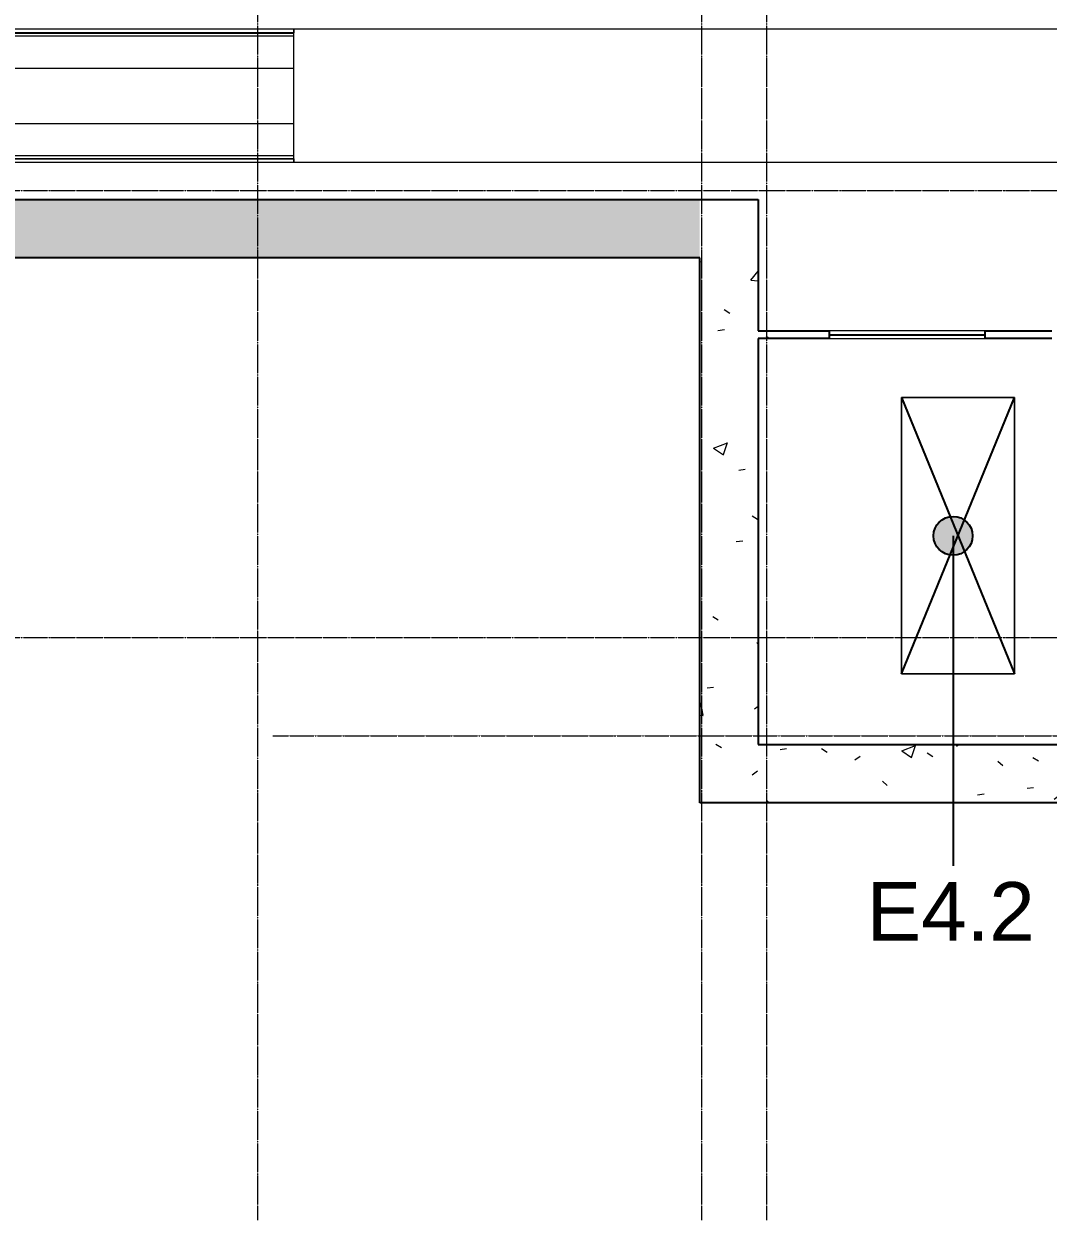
# Model space of a CAD drawing. Header units: millimetres. Extents: x -962357 to -591296, y -195428 to 59420.
# Drawn here: x -716479 to -690197, y -30741 to -37 of the extents above; entities that cross this region are included whole.
import ezdxf

# ---------------------------------------------------------------- set-up
doc = ezdxf.new("R2010")
doc.units = ezdxf.units.MM
doc.linetypes.add('DPA_Grid _ Level 100', pattern=[10, 5.5, -1.6, 1.3, -1.6])
for name, color, linetype, lineweight in [('A-DETL-THIN', 1, 'Continuous', 25), ('A-DOOR-E', 2, 'Continuous', 25), ('A-FLOR-E', 2, 'Continuous', 9), ('A-GENM', 1, 'Continuous', 9), ('A-ROOM-IDEN', 3, 'Continuous', 25), ('A-WALL', 5, 'Continuous', 9), ('A-WALL-PATT', 1, 'Continuous', 9), ('S-GRID', 251, 'Continuous', 9), ('WALL-E', 2, 'Continuous', 9)]:
    doc.layers.add(name, color=color, linetype=linetype, lineweight=lineweight)
doc.styles.add('Arial_1', font='arial.ttf', dxfattribs={"height": 1500})
pattern_1 = [(50, (2.4, 1), (3643.682, -318.781), [381, -4191]), (355, (2.4, 1), (-704.856, 3821.136), [304.8, -3352.8]), (100.451, (306, -25.6), (2938.852, 3502.332), [323.8, -3561.801]), (46.184, (2.4, 1017), (5421.581, -840.856), [571.5, -6286.5]), (96.636, (454, 947), (4748.05, 4948.55), [485.7, -5342.702]), (351.184, (2.4, 1017), (4748.1, 4948.506), [457.2, -5029.2]), (21, (510.4, 763), (3032.288, -2045.304), [381, -4191]), (326, (510.4, 763), (1236.042, 3683.762), [304.8, -3352.8]), (71.451, (763, 592.5), (4268.343, 1638.425), [323.8, -3561.801]), (37.5, (2.4, 1), (61.772, 1691.1008), [167.64, -3144.52, 167.64, -3235.96, -3365.5]), (37.5, (2.4, 1), (61.772, 1691.1008), [-6715.76, 167.64, -3197.86]), (7.5, (2.4, 1), (1336.3933, 2003.6115), [167.64, -1772.92, 167.64, -3068.32, -1282.7]), (7.5, (2.4, 1), (1336.3933, 2003.6115), [-5176.52, 167.64, -1115.06]), (327.5, (-1130.5, 1), (2711.8178, -114.5786), [167.64, -1102.36, 167.64, -3794.76, -5257.8]), (327.5, (-1130.5, 1), (2711.8178, -114.5786), [-5232.4, 167.64, -5090.16]), (317.5, (-1638.5, 1), (2962.5856, 508.5334), [167.64, -1483.36, 167.64, -2463.8, -3733.8]), (317.5, (-1638.5, 1), (2962.5856, 508.5334), [-4282.44, 167.64, -3566.16])]

# ---------------------------------------------------------------- blocks, each defined once
blk = doc.blocks.new('vent_grill - vent_grill H5000xW4000-8531832-4180-01 LOWER PLATFORM LEVEL - REFLECTED CEILING PLAN')
at = {"layer": 'A-DOOR-E'}
blk.add_line((-2000, 0), (2000, 0), dxfattribs=at)
blk = doc.blocks.new('Structure Guage3 - Structure Guage-9321268-4180-01 LOWER PLATFORM LEVEL - REFLECTED CEILING PLAN')
at = {"layer": 'A-GENM'}
for p, q in [((-717008, -265), (-717008, -163)), ((-717008, -163), (-708629, -163)), ((-708629, -265), (-717008, -265)), ((-717008, -265), (-717008, -271)), ((-717008, -271), (-717008, -346)), ((-717008, -271), (-708629, -271)), ((-708629, -163), (-708629, -265)), ((-708629, -271), (-708629, -265)), ((-708629, -346), (-708629, -271)), ((-717008, -346), (-717008, -1170)), ((-717008, -346), (-708629, -346)), ((-708629, -1170), (-708629, -346)), ((-717008, -1170), (-717008, -1881)), ((-717008, -1170), (-708629, -1170)), ((-708629, -1881), (-708629, -1170)), ((-717008, -1881), (-717008, -2592)), ((-708629, -2592), (-708629, -1881)), ((-717008, -2592), (-717008, -3416)), ((-717008, -2592), (-708629, -2592)), ((-708629, -3416), (-708629, -2592)), ((-717008, -3416), (-717008, -3491)), ((-717008, -3416), (-708629, -3416)), ((-717008, -3491), (-717008, -3497)), ((-717008, -3491), (-708629, -3491)), ((-717008, -3599), (-717008, -3497)), ((-717008, -3497), (-708629, -3497)), ((-708629, -3599), (-717008, -3599)), ((-708629, -3491), (-708629, -3416)), ((-708629, -3497), (-708629, -3491)), ((-708629, -3497), (-708629, -3599))]:
    blk.add_line(p, q, dxfattribs=at)
blk = doc.blocks.new('Stucture Guage3 - Stucture Guage-9321298-4180-01 LOWER PLATFORM LEVEL - REFLECTED CEILING PLAN')
at = {"layer": 'A-GENM'}
for p, q in [((-708629, -3599), (-708629, -163)), ((-708629, -163), (-653199, -163)), ((-653199, -3599), (-708629, -3599))]:
    blk.add_line(p, q, dxfattribs=at)
blk = doc.blocks.new('C-1-PP19-AR-4180-01-B_20250908-040939_EXDOWNLIGHT')
at = {"layer": 'A-DOOR-E'}
blk.add_blockref('vent_grill - vent_grill H5000xW4000-8531832-4180-01 LOWER PLATFORM LEVEL - REFLECTED CEILING PLAN', (50865, -11595), dxfattribs=at)
at = {"layer": 'A-GENM'}
for name in ['Structure Guage3 - Structure Guage-9321268-4180-01 LOWER PLATFORM LEVEL - REFLECTED CEILING PLAN', 'Stucture Guage3 - Stucture Guage-9321298-4180-01 LOWER PLATFORM LEVEL - REFLECTED CEILING PLAN']:
    blk.add_blockref(name, (743759, -3579), dxfattribs=at)

msp = doc.modelspace()

# ---------------------------------------------------------------- hatches: boundary and pattern name
at = {"layer": 'A-ROOM-IDEN'}
h = msp.add_hatch(color=256, dxfattribs=at)
edge = h.paths.add_edge_path()
edge.add_arc((-692635, -13176.9), 500, 0, 360)
at = {"layer": 'A-WALL-PATT'}
h = msp.add_hatch(dxfattribs=at)
h.set_pattern_fill('FP_1', color=256, style=0, pattern_type=2)
h.set_pattern_definition(pattern_1)
h.paths.add_polyline_path([(-699135, -6040), (-699135, -4540), (-882991.4, -4540), (-882912.6, -6040), (-708239.9, -6040)])
h = msp.add_hatch(dxfattribs=at)
h.set_pattern_fill('FP_1', color=256, style=0, pattern_type=2)
h.set_pattern_definition(pattern_1)
h.paths.add_polyline_path([(-699135, -20032), (-697635, -20032), (-697635, -4540), (-699135, -4540), (-699135, -13105)])
h = msp.add_hatch(dxfattribs=at)
h.set_pattern_fill('FP_1', color=256, style=0, pattern_type=2)
h.set_pattern_definition(pattern_1)
h.paths.add_polyline_path([(-695815, -8115.4), (-695815, -7915.4), (-697635, -7915.4), (-697635, -8115.4), (-696617.8, -8115.4)])
h.paths.add_polyline_path([(-691815, -8115.4), (-690105, -8115.4), (-690105, -7915.4), (-691815, -7915.4), (-691815, -8015.4)])
h = msp.add_hatch(dxfattribs=at)
h.set_pattern_fill('FP_1', color=256, style=0, pattern_type=2)
h.set_pattern_definition(pattern_1)
h.paths.add_polyline_path([(-697635, -20032), (-652319.8, -20032), (-652320, -18532), (-697635, -18532)])

# ---------------------------------------------------------------- linework, layer by layer
at = {"color": 250, "lineweight": 9}
for p, q in [((-693955, -16722), (-693955, -9622)), ((-693955, -9622), (-691055, -9622)), ((-691055, -9622), (-691055, -16722)), ((-691055, -16722), (-693955, -16722))]:
    msp.add_line(p, q, dxfattribs=at)
at = {"layer": 'A-DETL-THIN'}
for p, q in [((-693955, -16722), (-691055, -9622)), ((-693955, -9622), (-691055, -16722))]:
    msp.add_line(p, q, dxfattribs=at)
at = {"layer": 'A-FLOR-E'}
for p, q in [((-882991.1, -4540), (-697635.1, -4540)), ((-693955, -9622), (-691055, -9622)), ((-693955, -16722), (-693955, -9622)), ((-691055, -9622), (-693955, -9622)), ((-693955, -9622), (-693955, -16722)), ((-693955, -9622), (-691055, -9622)), ((-693955, -16722), (-693955, -9622)), ((-691055, -9622), (-691055, -16722)), ((-691055, -16722), (-691055, -9622)), ((-691055, -9622), (-691055, -16722)), ((-691055, -16722), (-693955, -16722)), ((-693955, -16722), (-691055, -16722)), ((-691055, -16722), (-693955, -16722)), ((-697635, -18532), (-653820.7, -18532)), ((-653820, -18532), (-697635, -18532)), ((-697635, -18532), (-653820, -18532))]:
    msp.add_line(p, q, dxfattribs=at)
at = {"layer": 'A-ROOM-IDEN'}
msp.add_line((-692635, -13176.9), (-692635, -21647.8), dxfattribs=at)
msp.add_circle((-692635, -13176.9), 500, dxfattribs=at)
at = {"layer": 'A-WALL', "color": 7, "lineweight": 25}
for p, q in [((-882991.4, -4540), (-699135, -4540)), ((-699135, -4540), (-697635, -4540)), ((-697635, -4540), (-697635, -7915.4)), ((-699135, -6040), (-882912.6, -6040)), ((-699135, -20032), (-699135, -6040)), ((-697635, -7915.4), (-695815, -7915.4)), ((-695815, -7915.4), (-695815, -8015.4)), ((-691815, -8015.4), (-691815, -7915.4)), ((-691815, -7915.4), (-690105, -7915.4)), ((-697635, -8115.4), (-697635, -18532)), ((-695815, -8115.4), (-697635, -8115.4)), ((-695815, -8015.4), (-695815, -8115.4)), ((-691815, -8115.4), (-691815, -8015.4)), ((-690105, -8115.4), (-691815, -8115.4)), ((-697635, -18532), (-653820, -18532)), ((-697635, -20032), (-699135, -20032)), ((-652319.8, -20032), (-697635, -20032))]:
    msp.add_line(p, q, dxfattribs=at)
at = {"layer": 'S-GRID', "linetype": 'DPA_Grid _ Level 100'}
for p, q in [((-710480, -30741.3), (-710480, 54920.2)), ((-699080, -30741.3), (-699080, 54920.2)), ((-697415, -30741.3), (-697415, 53954.8)), ((-602984.2, -4320), (-957857, -4320)), ((-602984.2, -15795), (-957857, -15795)), ((-710095.1, -18312), (-601518.7, -18312))]:
    msp.add_line(p, q, dxfattribs=at)
at = {"layer": 'WALL-E'}
for p, q in [((-695815, -7915.4), (-695815, -8115.4)), ((-691815, -7915.4), (-695815, -7915.4)), ((-691815, -8115.4), (-691815, -7915.4)), ((-695815, -8115.4), (-691815, -8115.4)), ((-691055, -9622), (-693955, -9622)), ((-693955, -9622), (-691055, -9622)), ((-693955, -9622), (-693955, -16722)), ((-693955, -16722), (-693955, -9622)), ((-691055, -16722), (-691055, -9622)), ((-691055, -9622), (-691055, -16722)), ((-693955, -16722), (-691055, -16722)), ((-691055, -16722), (-693955, -16722))]:
    msp.add_line(p, q, dxfattribs=at)

# ---------------------------------------------------------------- block references
msp.add_blockref('C-1-PP19-AR-4180-01-B_20250908-040939_EXDOWNLIGHT', (-744680, 3580))

# ---------------------------------------------------------------- texts
at = {"layer": 'A-ROOM-IDEN', "lineweight": 9, "insert": (-694850, -22066), "char_height": 1500, "width": 5331.222, "attachment_point": 1, "style": 'Arial_1'}
msp.add_mtext('E4.2', dxfattribs=at)

doc.saveas('drawing.dxf')
